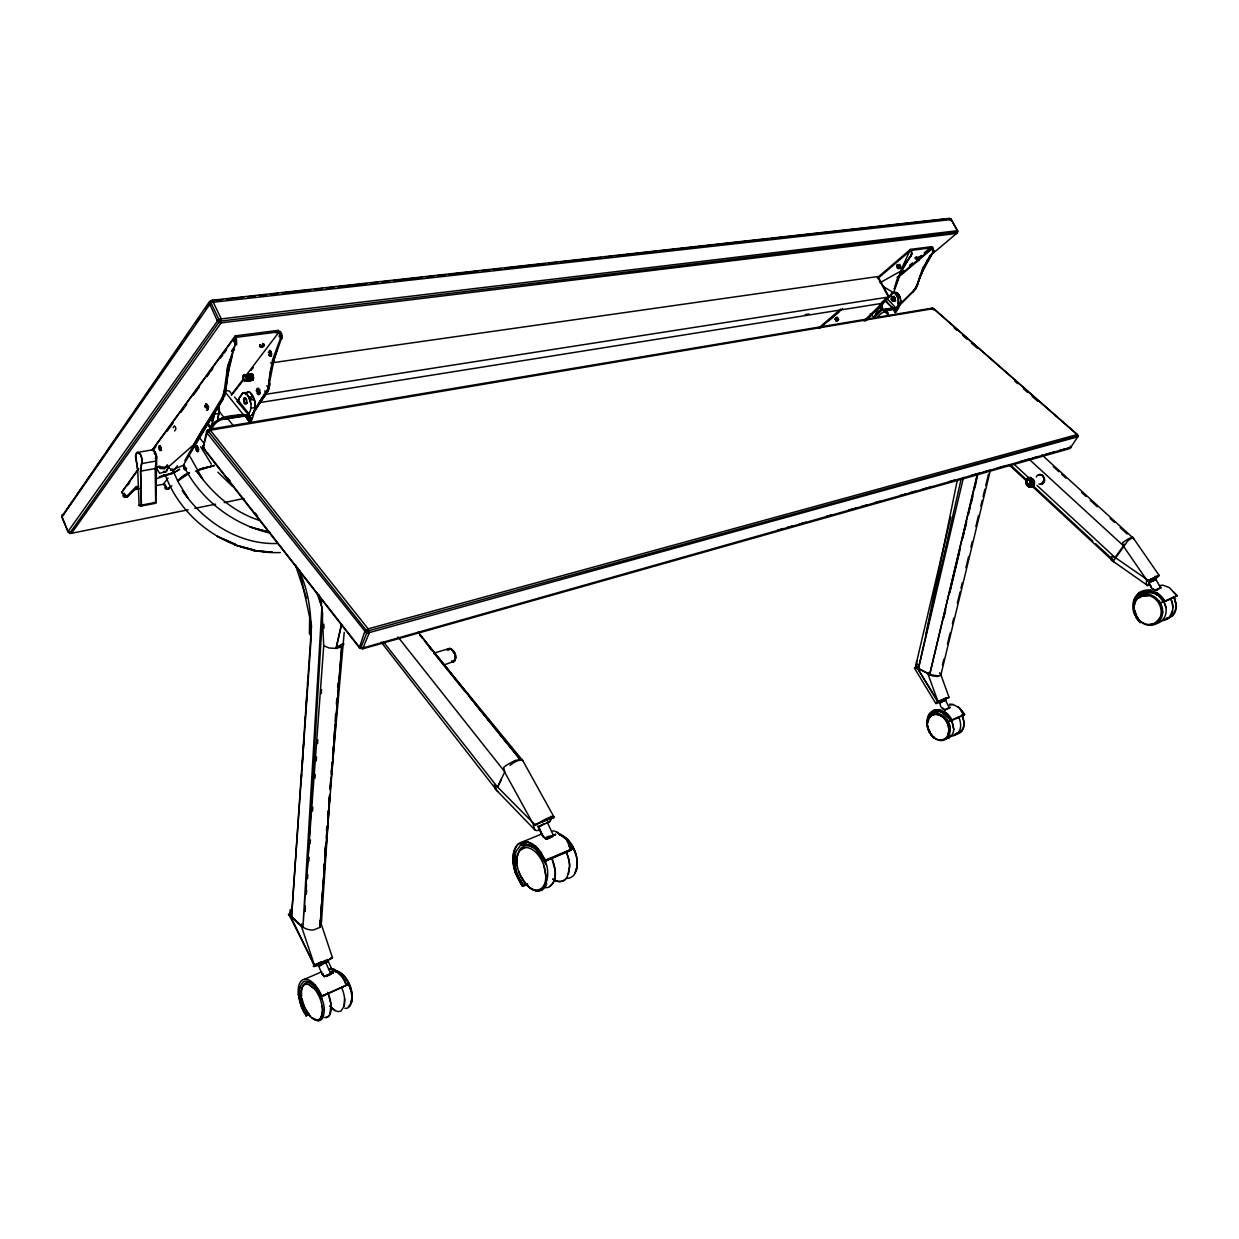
<?xml version="1.0" encoding="UTF-8"?>
<svg xmlns="http://www.w3.org/2000/svg" width="1239" height="1239" viewBox="0 0 1239 1239"><rect width="100%" height="100%" fill="white"/><g stroke="black" fill="none" stroke-linecap="round" stroke-linejoin="round"><path stroke-width="1.5" d="M123.915 493.122L127.09 496.978L136.615 486.524L125.666 497.242L121.592 492.456L138.567 468.574M270.241 351.922L270.226 354.648L269.746 352.465M271.124 355.841L268.77 354.85L269.978 356.213L271.124 355.841L271.14 351.752L268.77 354.85L271.449 355.996L271.14 351.752L269.916 350.389L268.29 352.666M891.461 297.36L891.445 299.946L894.047 300.845L894.883 298.429L894.078 296.864L892.018 296.71L891.197 299.11L892.003 300.69L894.047 300.845M894.62 297.592L895.255 300.674M1166.921 619.02L1172.853 615.504A16.045 13.722 60.5 0 0 1176.353 605.886L1174.014 597.183L1170.561 598.638C1173.906 604.678 1173.999 616.604 1166.921 619.02A16.045 13.722 60.5 0 1 1163.855 619.376M188.173 509.818L70.747 533.436L68.191 532.089L62.058 516.864L211.126 302.471L951.335 219.52L957.561 230.686L957.251 232.901L929.312 256.442M1162.538 613.166C1164.226 600.729 1148.445 587.844 1137.836 597.353M334.484 970.787A19.778 9.649 69.2 0 1 343.157 975.356C349.228 982.79 353.038 992.826 351.427 1002.49A19.778 9.649 69.2 0 1 344.938 1008.298M309.657 618.664L309.394 633.485L311.268 636.614L291.459 918.022L314.071 965.15A10.454 1.533 -27.5 0 0 318.717 965.057A10.454 1.533 -27.5 0 0 330.999 957.995M155.696 503.251L156.764 457.206L155.045 451.817L152.242 449.85L137.064 452.545L135.64 455.286L137.699 469.612L139.109 505.218L140.642 506.193L155.696 503.251L155.185 468.559L156.61 456.06L155.045 451.817L152.242 449.85L235.302 335.862L278.156 330.379L280.85 331.975M1042.061 484.139L1044.539 480.639L1044.198 477.789L1042.262 475.218A5.064 4.244 72.8 0 0 1036.284 477.03M1140.081 596.253L1138.765 597.585A15.224 12.932 61 0 0 1135.156 613.444A15.224 12.932 61 0 0 1148.29 624.549L1154.996 623.232L1159.735 618.276M207.811 424.435L210.847 428.307L214.827 411.348M210.847 428.307L213.681 423.552L218.467 419.649L217.661 419.587L219.349 409.273L218.312 405.122M311.268 636.614C311.252 613.119 308.759 588.448 297.298 567.462M344.225 632.324L330.24 789.878M250.232 416.459L247.924 414.786C253.437 409.18 251.083 397.27 244.904 392.624L242.999 392.778L237.253 401.482L250.232 416.459A12.189 7.589 -35.6 0 1 250.959 421.988C254.707 412.99 258.703 398.912 249.24 391.958L242.163 393.475L239.375 397.657M949.368 708.011L945.342 700.004C937.954 700.376 939.1 708.058 944.923 709.916L950.205 707.423L944.923 709.916L942.647 708.011M250.975 422.019L251.114 418.178L249.147 415.437L243.169 414.476L221.657 418.224L214.719 422.514L210.754 428.756L207.207 424.218M894.651 312.29L893.908 309.378L884.46 310.555L893.226 309.208L894.806 311.299M139.109 505.218L141.37 505.667L140.58 471.192L142.113 459.793L140.394 454.357L137.064 452.545M304.871 911.424L305.212 905.632M305.909 894.078L306.482 884.445M306.823 878.668L322.651 612.794M301.464 778.046L301.712 774.205M301.96 770.348L302.951 754.985M303.323 749.208L304.19 735.765M304.809 726.147L305.429 716.529M306.172 705.006L306.668 697.309M307.52 683.866L307.892 678.089M321.521 905.755L321.768 901.899M322.79 886.505L323.054 882.648M323.952 869.174L324.339 863.397M325.222 849.923L325.485 846.082M326.507 830.672L326.771 826.831M329.853 795.655L321.443 922.544L319.941 927.391L313.668 929.931C303.152 930.907 296.353 921.615 290.065 914.707L290.05 912.214M558.727 834.048A23.293 13.815 68.6 0 1 566.362 838.416C574.462 846.578 579.14 859.014 576.274 870.413A23.293 13.815 68.6 0 1 566.889 878.296M291.537 916.845L311.531 626.036L299.497 570.11M351.427 1002.49L351.83 996.667M316.905 593.016L321.892 607.296L323.735 645.767L302.92 927.237L321.892 607.296L318.547 594.72M305.104 911.393L305.383 907.521M306.389 894.016L306.668 890.144M307.535 878.575L307.814 874.703M308.821 861.198L309.115 857.326M310.106 843.821L310.4 839.965M312.553 811.003L312.832 807.147M314.985 778.231L315.264 774.375M316.27 760.916L316.549 757.06M317.556 743.601L317.834 739.745M321.273 693.577L321.551 689.72M321.195 910.107L326.167 842.737M326.446 838.896L327.437 825.422M327.731 821.565L328.567 810.012M329.001 804.235L329.713 794.617M330.132 788.84L330.844 779.223M331.417 771.525L332.114 761.892M332.687 754.195L333.26 746.498M333.957 736.864L334.391 731.103M335.103 721.47L335.661 713.772M336.373 704.155L336.807 698.378M337.643 686.824L337.937 682.968M327.499 826.15L319.941 927.391L341.685 646.835L343.915 643.908L336.063 648.4L329.187 647.997L323.735 645.767M327.777 822.34L328.645 810.879M328.924 807.054L329.791 795.593L328.985 805.226M323.952 868.415L324.262 864.574M325.299 851.1L325.749 845.323M326.507 835.69L327.096 827.993M327.7 820.295L328.443 810.662M328.893 804.885L329.636 795.268M330.24 787.57L330.983 777.937M331.433 772.16L332.191 762.543M332.641 756.766L333.229 749.068M323.998 868.57L324.308 864.729M325.207 853.222L325.811 845.54M326.415 837.858L327.328 826.351M327.777 820.59L328.536 810.987M332.3 763.1L331.402 774.561L332.331 763.162M333.353 749.719L332.61 759.275L341.685 646.835L336.063 648.4L341.406 624.611M333.957 742.068L334.406 736.338M335.165 726.766L335.459 722.941M335.103 1010.528L329.837 1005.882A19.839 9.618 69.3 0 0 341.128 1010.854L344.21 1006.114L344.612 998.634M259.725 344.969L260.794 345.882L260.314 347.168L259.725 344.969L261.646 345.48M915.079 257.96L917.046 258.75L918.502 257.495L915.636 258.966L915.528 257.356M916.101 258.362L918.114 257.34L916.101 258.362L916.535 256.705M263.628 344.442L262.575 343.513L264.372 345.154L263.628 344.442L261.46 347.338L264.294 345.898L263.241 344.984L260.391 346.424L263.055 346.827L263.706 343.699M933.137 736.895L936.25 738.971A13.381 10.067 64.4 0 0 947.928 734.975C951.01 727.262 946.348 717.737 938.775 714.795A13.381 10.067 64.4 0 0 931.929 715.306C939.208 708.662 951.087 720.85 950.158 729.632A14.248 10.733 64.4 0 1 939.301 740.38A14.248 10.733 64.4 0 1 927.268 725.063A14.248 10.733 64.4 0 1 937.35 713.323M206.743 404.595L206.743 407.073M245.152 375.866L244.021 375.262L243.03 376.408L244.191 380.807C248.791 383.548 248.342 373.326 243.882 374.968L243.371 379.289M346.858 985.005L321.102 997.039A22.085 10.501 69.4 0 0 303.23 981.83C294.371 991.804 302.672 1005.34 306.962 1015.33L306.064 1015.872L301.604 1007.431L298.289 994.236A24.145 11.476 69.4 0 1 305.863 979.182A24.145 11.476 69.4 0 1 321.753 996.017L346.858 985.005L342.305 976.874L333.415 969.053L329.961 969.533M576.274 870.413L577.188 863.273M900.83 266.881L898.631 264.48L897.408 264.79L897.005 267.779L899.375 268.398L899.39 264.372M899.375 268.398L899.777 265.409L897.408 264.79L896.711 266.199L899.375 268.398L898.151 268.708L897.408 264.79M208.725 407.073L206.557 404.208L204.76 406.469L208.322 408.746L206.108 403.666L206.789 408.483L204.76 406.469L206.108 403.666L208.198 406.485L207.563 410.248L206.433 410.202M568.562 874.223L569.599 865.054A23.371 13.784 68.7 0 0 566.084 851.828A23.386 13.784 68.7 0 1 569.661 867.161L567.152 877.212A23.386 13.799 68.7 0 1 555.599 880.728L552.718 879.055M323.658 1015.391A20.056 9.54 69.4 0 1 312.228 1017.962L318.64 1020.704C330.07 1013.672 321.768 995.351 315.202 987.127M140.642 506.193L141.416 505.156L140.58 471.192L142.113 459.793A6.505 3.082 77.7 0 0 137.575 452.374A6.505 3.082 77.7 0 0 136.166 460.598L137.699 469.612M893.551 297.174L894.527 300.256L894 296.942M344.21 1006.114L344.736 1000.369A19.839 9.618 69.3 0 0 341.623 987.483L348.748 984.339L347.54 981.815M884.429 300.349L893.04 308.17L895.534 309.13L895.286 312.677A8.735 3.825 -47.7 0 0 895.534 309.13L894.976 308.48C887.201 307.861 878.033 309.905 874.285 317.587L880.65 303.741L874.269 317.571L870.274 313.916M341.577 624.471L336.063 648.4M874.269 317.571L880.325 311.02L882.896 303.385M895.534 312.383C900.195 307.133 903.943 296.833 896.215 292.543L892.715 293.178M282.182 336.389L281.702 338.897L280.014 333.554L281.485 333.353L282.182 336.389L273.958 359.728L267.732 392.004L270.21 383.842L268.77 384.059L270.133 371.731L277.335 348.763L273.958 359.728M925.858 634.383L957.406 479.71M880.743 307.272L880.108 311.113L877.94 312.878M155.355 458.678L155.758 456.819M173.119 427.765L174.436 425.844L175.473 427.099L175.923 429.05L174.591 430.971M990.224 470.851L940.804 675.224L937.613 676.525L932.007 675.766L918.409 668.549L961.108 479.075M524.345 881.843C544.386 908.45 555.924 869.267 540.793 855.049L545.516 864.125M184.905 466.391L183.93 464.857L183.511 466.638L185.385 468.512M950.731 517.035L915.993 664.615L916.674 667.294L918.409 668.549M963.493 477.371L918.207 669.447L937.722 701.708A7.217 0.805 -30.5 0 0 937.551 703.117A7.217 0.805 -30.5 0 0 946.348 698.053L937.009 702.25L946.085 697.836M195.886 446.009L197.094 451.399L198.596 449.308L195.886 446.009L195.452 447.821L197.342 449.742L195.886 446.009L196.955 445.73L198.596 449.308L198.163 451.12L195.932 449.989L198.488 451.151L197.28 445.761M214.967 412.122L212.798 421.214L209.67 419.603M977.261 474.413L929.622 674.744L977.741 473.561M943.514 618.385L945.295 610.889M949.74 592.18L959.094 552.873M963.555 534.148L966.219 522.92M969.781 507.944L972.46 496.715M976.022 481.754L977.803 474.258M234.512 349.15L233.784 348.422L233.195 350.854L231.569 351.365M943.948 616.867L945.729 609.433M949.74 592.691L959.993 549.853M962.657 538.671L964.004 533.08M964.887 529.347L966.683 521.882M968.464 514.433L970.245 506.968M971.144 503.235L972.925 495.786M974.706 488.321L976.502 480.871M942.461 664.832L943.824 659.225M947.432 644.28L950.127 633.067M952.388 623.728L953.736 618.122M957.344 603.176L960.055 591.979M960.953 588.246L962.316 582.64M965.924 567.694L968.619 556.481M970.88 547.142L972.228 541.536M975.836 526.59L978.547 515.393M980.792 506.054L982.155 500.448M983.054 496.715L984.85 489.235M985.764 485.502L988.459 474.289M1032.118 479.679L1031.313 482.606A2.06 1.719 72.8 0 0 1032.768 483.675M892.761 298.026L893.226 296.229M209.561 303.803L210.227 301.294L212.287 300.256L949.663 218.296L951.335 219.52L950.592 220.387L949.554 219.102L950.561 218.56L957.886 231.708L956.554 233.459L221.131 322.868L218.776 322.45L217.181 320.545L209.561 303.803L210.227 301.294L218.745 319.213L218.776 322.45L69.523 533.498L71.614 533.142L221.131 322.868L221.1 318.562L212.287 300.256L209.36 301.743L61.981 516.26M1152.131 588.463L1155.491 590.213L1161.206 587.518L1155.491 590.213L1152.007 588.912L1148.894 582.624L1156.39 578.876L1153.989 580.394M322.31 974.458L318.609 966.064L328.381 961.433L333.214 972.584L324.215 976.657L322.31 974.458L322.976 973.327M447.233 650.32A7.124 4.151 73.5 0 1 451.569 648.988L455.224 654.75L454.558 661.146L443.903 664.971M239.313 397.765L238.291 401.08M947.928 734.975L948.919 729.57L947.959 724.49A13.381 10.067 64.4 0 0 942.662 716.947L938.775 714.795L934.795 714.361L930.799 716.08L928.15 719.921M160.543 449.168L160.094 450.671L161.38 448.812L160.946 446.892L159.026 445.885L158.654 447.496L161.566 450.407M301.697 923.969L301.185 925.657L314.52 965.305L327.7 959.466M348.376 1006.3A18.57 9.06 69.2 0 0 349.739 1005.309C355.794 993.895 348.794 974.659 335.939 971.484M933.834 310.075L934.221 308.867L932.239 308.108L209.05 429.391L206.588 431.466L203.026 448.038L359.403 647.749L362.686 648.833L1069.334 448.735L1071.023 447.264L1070.171 446.164M1172.59 610.564L1169.601 616.774A16.107 13.737 60.6 0 1 1160.928 620.863M1071.023 447.264L363.739 647.687L359.403 647.749L364.622 631.859L368.138 628.839L1077.419 434.517L1077.76 436.778L1070.202 448.239M204.327 445.235L202.716 446.055L203.165 447.573L360.518 648.57L366.589 633.33L365.923 629.954L207.44 430.072L210.32 430.212L368.138 628.839L369.036 633.315L362.686 648.833M453.474 661.161L455.611 658.172L455.549 655.199L453.04 650.227M235.302 335.862L234.233 337.984L235.131 345.062L227.713 366.248L223.562 395.318L193.439 444.909L168.163 467.165L166.46 471.656L163.44 471.409M911.95 253.84L901.187 271.202L894.233 289.136L896.835 280.045L904.997 263.164L911.223 255.699L911.517 251.672L911.95 253.84L901.187 271.202L893.784 292.296L866.789 319.832M934.16 250.928L933.416 252.756L932.998 248.884L934.16 250.928L923.38 268.073L915.931 288.888L894.326 310.679M542.961 836.604C533.359 813.977 539.383 833.599 545.81 838.818L555.335 834.42L545.81 838.818L542.961 836.604L538.5 826.707L549.264 821.922M897.563 308.666L900.97 300.504M1133.685 538.857A8.255 2.261 -45.5 0 0 1127.629 541.056L1113.334 561.128A8.208 2.246 -45.4 0 0 1113.876 561.871L1030.074 484.325M328.273 961.665L325.718 962.347L330.565 973.529L333.214 972.584M899.932 275.972L933.199 247.831L931.573 246.669L910.448 249.38L900.428 271.31L880.031 282.709M245.647 380.59A2.958 1.533 79.2 0 0 246.174 380.869C250.65 382.743 252.106 375.154 247.521 374.426M250.03 380.048C253.794 382.108 253.128 373.404 249.705 374.116L249.132 374.859A2.958 1.549 79.2 0 1 251.471 375.835A2.958 1.549 79.2 0 1 251.471 379.831L250.541 380.218A2.958 1.549 79.2 0 1 249.999 379.939L248.358 380.745L247.366 379.599A2.958 1.549 79.2 0 0 249.736 378.933A2.958 1.549 79.2 0 0 247.955 374.751M244.517 376.083A2.958 1.533 79.2 0 1 244.826 375.463L245.771 375.076A2.958 1.533 79.2 0 1 247.413 377.384A2.958 1.533 79.2 0 1 247.119 380.481A2.958 1.533 79.2 0 0 247.63 380.652C252.167 382.51 256.055 375.835 250.433 374.008L249.86 374.751L250.851 374.333A2.958 1.549 79.2 0 1 252.663 378.065A2.958 1.549 79.2 0 1 250.727 379.831M243.371 375.68L242.906 377.461A2.958 1.533 79.2 0 0 243.603 380.11C247.18 383.285 251.068 378.576 247.614 374.983L251.579 374.224A2.958 1.549 79.2 0 1 253.236 376.517A2.958 1.549 79.2 0 1 252.926 379.63L250.603 380.698L248.822 379.382A2.958 1.549 79.2 0 0 251.192 378.716A2.958 1.549 79.2 0 0 249.411 374.534L248.466 374.937L249.411 374.55M245.152 381.07L247.846 380.373A2.958 1.533 79.2 0 0 248.141 377.276A2.958 1.533 79.2 0 0 246.499 374.968L245.554 375.355A3.392 1.766 79.2 0 0 243.572 375.262A3.392 1.766 79.2 0 0 243.123 378.344L244.718 381.287L246.391 380.59A2.958 1.533 79.2 0 0 246.685 377.492A2.958 1.533 79.2 0 0 245.043 375.185L244.098 375.572A2.958 1.533 79.2 0 0 243.789 376.191M245.446 381.178L247.119 380.481L245.446 380.977A2.958 1.533 79.2 0 1 244.424 380.141M246.902 380.962L248.574 380.265A2.958 1.533 79.2 0 0 248.869 377.167A2.958 1.533 79.2 0 0 247.227 374.859L246.282 375.247A2.958 1.533 79.2 0 0 245.972 375.866M928.553 672.467L927.918 673.799L937.969 701.553L949.089 697.433L940.633 674.062M549.466 821.968L551.448 819.18L550.844 816.315L553.244 818.313A12.018 2.184 -29.6 0 0 548.939 817.616A12.018 2.184 -29.6 0 0 535.573 825.36L497.567 787.028L501.036 780.183M210.754 428.756C216.748 414.476 236.541 414.631 249.147 415.437L251.114 418.178M246.189 381.008L246.669 378.174L245.167 375.076M248.094 379.49C250.433 382.805 250.154 373.326 246.793 374.534M249.085 380.636L250.557 380.358L251.083 378.019L249.535 374.441M928.677 720.432L926.865 723.824L927.748 728.517L932.982 737.437L934.005 736.88M930.489 717.04L934.098 710.241L940.54 710.009L945.543 712.379A17.145 12.917 64.4 0 1 951.955 719.874L964.608 714.314L959.466 707.841L953.24 704.573A17.005 12.901 64.2 0 0 949.384 704.248M893.722 297.84L894.527 300.256L892.003 300.69L894.109 300.256L893.381 297.871L894.217 296.353M1032.552 485.936L1033.357 481.166L1031.514 478.75L1029.067 478.13L1026.171 481.243L1026.759 484.588A4.46 3.717 72.8 0 0 1032.552 485.936L1028.076 486.137L1026.295 483.442A4.46 3.717 72.8 0 1 1029.95 478.13A4.46 3.717 72.8 0 1 1033.45 484.418M959.482 732.899L957.019 734.108A14.125 10.717 64.2 0 1 954.588 734.262M251.889 415.189L266.277 392.221L252.214 414.6M321.102 997.039L321.753 996.017L314.691 984.587M253.53 411.302L268.011 388.488L272.503 359.93L280.231 339.099L279.209 331.789L235.596 337.411L233.319 340.539M251.92 415.375L269.467 388.256L266.741 385.825M66.86 509.337L72.358 501.377M76.772 495.011L83.369 485.471M86.684 480.701L92.182 472.74M96.58 466.375L103.193 456.819M106.492 452.049L114.205 440.914M116.404 437.723L119.718 432.953M126.316 423.397L130.73 417.032M136.228 409.071L141.742 401.126M146.14 394.761L150.538 388.396M156.052 380.435L161.566 372.474M165.964 366.109L172.577 356.553M175.876 351.783L181.374 343.822M185.788 337.457L189.087 332.687M195.7 323.147L200.099 316.781M205.612 308.821L211.11 300.86L222.633 299.575M956.818 231.554L957.561 230.686L218.745 319.213L68.191 531.345L69.539 532.94L71.614 533.142L69.818 532.011M1033.125 478.997A5.095 4.244 72.8 0 1 1034.1 485.161C1032.025 489.544 1025.815 486.555 1025.954 482.389A5.095 4.244 72.8 0 1 1030.879 477.526L1034.426 481.584M552.764 830.873A28.11 16.618 68.6 0 1 556.296 831.756L563.11 836.093A28.11 16.618 68.6 0 1 572.279 848.901L545.64 860.052L544.68 861.384L534.629 847.708L528.139 844.286L520.597 845.168L515.579 852.06A26.081 15.116 68.8 0 0 515.734 869.391L519.575 879.21L523.787 885.544L527.133 884.15M121.592 492.456L138.66 469.054M152.211 450.469L234.233 337.984M127.4 485.626L129.692 482.482M153.543 449.819L155.882 446.613M167.188 431.141L172.964 423.211M180.817 412.448L186.624 404.487M193.315 395.334L199.154 387.327M206.959 376.641L209.236 373.528M210.537 371.731L212.829 368.618M220.588 357.963L222.865 354.85M224.213 353.007L226.489 349.894M211.931 425.937L215.927 421.399M1147.701 585.551L1111.368 560.121L1111.631 556.497L1115.054 557.411L1124.609 544.339M1148.692 582.888L1151.325 587.007L1148.692 582.888L1150.427 582.206M245.492 394.606L247.335 392.113L250.278 392.484L254.94 401.498L255.172 407.569L250.836 408.266M244.61 374.859L244.052 375.603L246.499 374.968M276.096 333.09L278.156 330.379M244.78 375.494L246.638 374.859L247.583 376.114L247.366 380.652M1153.432 580.921L1155.429 578.303L1154.996 576.352L1157.211 577.482M155.99 485.626L163.347 484.232L168.024 478.084M172.701 471.92L177.394 465.756M231.228 394.931L242.921 379.537M245.26 376.455L279.209 331.789M1034.085 485.161L1032.056 487.159L1028.912 486.989M231.801 394.885L243.758 379.707M246.143 376.656L248.543 373.62M250.928 370.585L253.329 367.549M259.756 401.235L265.564 393.863M889.122 296.957L266.354 394.219L259.756 402.598L881.347 303.462L889.122 296.957L878.002 276.514L270.474 363.012M895.472 297.639L893.722 299.761L893.381 297.871M278.992 336.28L281.485 333.353M958.599 717.071A14.156 10.717 64.3 0 1 958.274 732.714L953.658 735.641L949.322 735.579M928.026 721.547A15.689 11.817 64.4 0 1 937.505 711.047A15.689 11.817 64.4 0 1 951.149 720.742L951.955 719.859M940.54 710.009A17.145 12.917 64.4 0 0 926.818 722.291L926.865 723.824L928.971 714.438L934.098 710.241L940.649 711.403L951.149 720.742L963.803 715.182L964.608 714.314L958.227 706.896M1159.859 588.432L1160.54 587.704L1155.708 579.062L1152.502 580.564M865.054 320.808L890.856 295.238L865.581 320.793M1134.366 604.508A17.842 15.162 60.9 0 1 1146.695 591.684A17.842 15.162 60.9 0 1 1163.591 601.968L1177.05 595.696L1169.26 587.549L1163.049 585.211L1159.812 585.505M1173.163 591.623L1177.05 595.696L1163.591 601.968L1159.1 596.176L1153.555 592.722L1144.526 592.041L1140.143 594.101L1133.67 600.605L1134.196 604.105M245.43 380.931L246.05 379.738A2.958 1.533 79.2 0 0 245.647 376.702A2.958 1.533 79.2 0 0 244.021 375.262M233.799 341.825L236.417 339.207L236.664 344.86L234.883 339.409L236.417 339.207L229.23 366.032L225.064 395.086L183.217 465.368L170.843 470.464M893.675 310.339L915.203 289.012L927.221 260.128L932.688 252.864L932.332 247.661L910.835 250.433L911.517 251.672M138.056 486.261L127.09 496.978L132.542 491.078L138.753 486.741M864.079 320.901L893.025 292.419L883.314 286.534M959.404 733.132L961.634 731.32A14.125 10.717 64.2 0 0 964.174 723.158L962.114 715.538M931.217 309.053L932.239 308.108L933.261 308.496L932.487 309.208M555.087 835.04L555.738 834.451L545.81 838.818M961.634 731.32L957.019 734.108M539.337 826.785L538.423 826.878L543.983 823.548M548.707 822.309L549.682 821.472L547.204 822.123L553.275 835.132M818.855 327.855L840.739 309.1M877.212 277.861L910.448 249.38M820.032 327.994L842.597 308.681M877.878 278.481L910.231 250.789M828.519 320.886L838.803 312.089M170.44 486.834L167.59 489.25L164.833 487.655L166.212 489.436L168.953 489.002L167.575 489.188L163.347 484.232M177.549 480.778L184.673 474.723L188.313 473.577M1025.954 482.389L1026.759 484.588M900.707 272.828L903.649 270.334M909.534 265.363L912.477 262.869M916.875 259.121L921.289 255.389M924.232 252.895L931.573 246.669M897.036 277.551L932.332 247.661M881.487 302.471L886.954 297.871M958.274 732.714L955.718 734.866L951.49 735.858M245.988 375.014L245.554 375.355A2.958 1.533 79.2 0 0 245.245 375.975M249.922 374.72L251.765 377.43L250.99 380.11M251.068 374.271L251.579 374.224M247.413 380.729L248.373 380.683M248.574 380.265L247.63 380.652M253.453 379.924L251.982 380.001A2.958 1.549 79.2 0 1 251.455 379.738M171.849 485.781L167.575 489.188L164.864 484.31M177.533 481.259L189.567 472.895M1172.853 615.504L1169.926 617.208M930.164 715.77L931.821 714.98M916.411 262.033L919.307 259.818M1070.511 447.852L1067.925 448.131M232.529 349.367L233.784 348.422M916.519 665.916L915.311 667.651L918.207 669.447L937.969 701.553M940.602 702.358L939.518 703.117L946.162 699.71L942.414 701.398M931.929 715.306L930.799 716.08A13.381 10.067 64.4 0 0 934.129 737.701M1031.266 480.391L1032.428 479.617M1150.303 581.757L1148.63 582.872L1153.215 580.812M189.18 472.57L180.228 478.378L189.102 473.112M247.924 414.786L249.147 414.043L238.477 400.755L239.53 402.071M527.318 884.042L522.502 886.334L515.734 873.975A28.497 16.51 68.8 0 1 516.601 845.741A28.497 16.51 68.8 0 1 536.441 847.027L545.64 860.052M63.545 514.108L61.95 515.037L62.058 517.639L68.191 532.089M338.448 646.2L342.599 643.815L340.632 646.402L337.333 647.331M1153.695 580.502L1155.708 579.062M1135.249 611.09L1136.318 618.075L1140.05 622.567L1141.367 621.839M322.821 963.663L318.609 966.064M520.566 849.939L524.716 847.724M1156.746 590.089L1157.768 589.563L1156.947 589.501M203.026 448.038L204.249 447.418M1138.765 597.585L1142.916 595.525L1148.878 595.541A15.224 12.932 61 0 1 1161.113 610.409A15.224 12.932 61 0 1 1151.589 624.425M208.214 430.661L206.588 431.466L207.037 432.984L366.589 633.33L1077.76 436.778L1077.419 434.517L933.525 308.604L210.32 430.212L207.037 432.984L203.165 447.573L203.366 449.168L205.194 449.401M1155.491 590.213L1160.54 587.704M944.923 709.916L949.384 707.717M1163.591 601.968L1177.05 595.696M330.565 973.529L324.215 976.657L322.465 973.885M948.888 737.933L944.645 738.924L948.888 737.933A14.218 10.717 64.4 0 0 953.782 729.399L951.738 720.076L948.067 721.687M321.18 961.882L314.303 964.995L288.718 914.01A10.361 1.812 -27 0 0 290.05 914.955M572.279 848.901L544.68 861.384A26.081 15.116 68.8 0 0 534.629 847.708L525.104 843.898L520.597 845.168M306.064 1015.872L309.378 1014.4M321.025 996.497L328.087 993.399L331.107 1004.628L329.822 1014.524A19.979 9.571 69.3 0 1 325.811 1017.529M304.748 979.197L321.799 971.732M1027.379 485.781L1032.041 483.783M546.957 839.159L552.749 836.418L545.81 839.361M325.965 975.914L332.95 972.909L330.627 971.686M328.087 975.263L331.2 973.931L330.333 973.777M527.783 884.073L522.502 886.334C514.82 874.254 507.99 856.645 518.227 844.007L527.86 842.009L536.441 847.027L541.366 852.633L544.68 861.384L571.303 850.233L566.44 839.562L556.296 831.756M544.215 860.981L551.727 857.837C555.552 866.495 558.247 879.814 549.713 886.566L552.857 883.392A23.541 13.737 68.7 0 0 555.258 871.172L551.727 857.837M567.601 851.193L573.642 848.653L576.011 855.127M1158.976 601.008L1160.231 602.959L1163.839 601.457L1165.976 607.59C1164.629 601.411 1160.742 595.665 1154.655 593.388A16.184 13.768 60.9 0 0 1142.621 594.875M246.282 375.247L247.227 374.859M522.889 841.746L542.496 833.646M246.902 380.76L247.846 380.373M250.541 380.218L251.471 379.831M251.982 380.001L252.926 379.63M546.151 839.097L551.107 837.084M1140.221 596.609L1148.878 595.541M156.238 478.843L174.529 472.276L179.717 469.271L172.453 473.592L159.212 476.69M915.466 258.115L918.037 258.099M948.362 218.761L950.747 219.318M321.335 965.212L318.671 966.126L319.786 965.831M166.026 475.11L163.44 474.986M214.347 465.446L199.014 469.581M195.623 471.269L213.867 465.539M242.163 393.475L244.904 392.624A8.394 4.352 78.8 0 1 248.76 397.177L250.959 404.224M250.402 374.271L251.656 373.884L253.019 375.417L253.561 377.88L253.019 379.986L251.749 380.373M214.285 465.554L198.132 469.751M546.445 837.223L549.605 836.263M433.743 653.154L449.401 648.462M1027.425 484.139A3.5 2.927 72.8 0 0 1030.987 485.827L1032.815 483.489A3.5 2.927 72.8 0 0 1028.773 479.183L1026.961 481.522L1028.076 486.137L1027.828 484.743L1030.987 485.827L1032.815 483.489L1032.35 480.871L1028.773 479.183L1026.961 481.522L1027.425 484.139L1030.306 483.272L1032.676 484.403M1026.666 484.774L1033.357 482.776M777.798 530.091L783.373 528.511M787.09 527.458L792.666 525.878M800.115 523.787L805.691 522.208M826.15 516.431L831.725 514.851M848.467 510.127L857.76 507.494M861.492 506.441L867.068 504.877M874.502 502.771L880.077 501.191M900.536 495.414L906.127 493.834M909.844 492.781L915.42 491.217M922.854 489.111L932.162 486.478M948.904 481.754L954.479 480.174M971.221 475.451L980.514 472.833M984.231 471.78L989.806 470.201M997.256 468.094L1006.548 465.477M1019.573 461.791L1028.866 459.173M1032.583 458.12L1038.174 456.541M1045.608 454.434L1054.9 451.817M1058.633 450.764L1064.208 449.184M946.581 697.913L949.089 697.433M538.423 826.878L540.916 826.212M161.566 476.132L174.529 472.276L168.163 467.165M183.992 468.76L186.593 468.141L185.138 470.17L183.992 468.76L183.93 464.857M945.342 700.004L939.596 702.993M1156.808 592.66L1164.645 600.9A19.514 16.587 60.9 0 0 1156.808 592.66L1150.566 590.275L1139.369 592.629L1133.67 600.605L1134.49 604.043M194.755 508.377L215.586 504.18M224.166 502.585L244.006 498.465M141.416 505.156L155.913 502.322M139.403 505.481L143.043 504.784M202.127 468.234L213.433 466.065M133.905 489.777L139.418 488.739M140.58 471.192L155.185 468.559M141.695 463.587L156.346 461.001M221.982 419.463L245.942 415.948L249.287 418.302L249.426 421.043M949.709 705.177L953.24 704.573M893.04 308.17L883.438 309.735L881.192 304.887M214.765 414.074L219.241 413.361M880.124 306.714L882.369 306.343M900.428 303.431L898.229 303.787C895.828 321.304 872.039 280.541 895.89 308.093L895.41 312.213L895.642 309.456M249.937 400.135L254.289 399.454M893.118 292.714A5.963 4.693 83.8 0 1 894.914 293.287L898.105 297.933L900.288 297.592L898.027 293.643A5.963 4.693 83.8 0 0 894.372 292.419M805.195 314.582L809.005 313.978M248.76 397.177L253.097 396.495M897.144 295.842L899.328 295.502M231.786 350.265L234.45 349.909L233.319 348.98M226.474 299.157L243.758 297.221M247.583 296.802L255.265 295.935M259.106 295.517L266.788 294.665M270.629 294.232L278.31 293.38M282.151 292.946L310.943 289.74M314.783 289.322L322.465 288.455M326.306 288.037L333.988 287.185M337.829 286.751L366.62 283.545M370.461 283.112L378.143 282.26M381.984 281.826L389.666 280.974M393.506 280.556L422.298 277.35M426.139 276.917L433.82 276.065M437.661 275.631L445.343 274.779M449.184 274.346L477.975 271.14M481.816 270.722L489.498 269.854M493.339 269.436L501.021 268.584M504.862 268.151L545.175 263.659M549.016 263.226L556.698 262.374M560.539 261.956L600.853 257.464M604.694 257.031L612.376 256.179M616.217 255.745L656.531 251.254M660.372 250.836L712.208 245.059M716.049 244.625L767.886 238.864M771.727 238.43L946.441 218.978M364.622 631.859L1078.147 435.911L1077.264 437.367L1076.784 434.347L933.525 308.604M277.304 543.503C238.988 544.881 203.258 521.511 182.272 490.489L188.173 498.326L178.602 482.792L172.128 468.992M547.53 836.619L551.014 836.48M280.355 552.548C231.182 554.592 182.892 521.867 165.639 475.915M156.718 466.964L166.258 467.134M891.337 293.024L894.914 293.287L896.587 294.882L898.6 299.389L898.229 303.787L898.105 297.933M226.381 390.517L229.664 391.152L230.826 393.166M892.018 296.71L894.078 296.864M937.954 675.998L930.148 674.527M217.181 320.545L221.704 320.963L957.375 232.127L956.988 230.5M895.782 300.736L894.186 300.334L894.899 300.736M900.521 265.301L898.151 264.681L900.134 268.29M930.706 674.759L917.48 667.96A7.233 3.159 13.6 0 1 915.729 665.204M268.646 532.77C233.118 524.19 201.415 500.262 184.642 467.614M258.734 520.163C233.273 511.8 212.132 493.385 197.001 471.579L201.988 478.239M450.485 649.097L454.496 652.194A6.226 3.624 73.5 0 1 455.611 658.172M330.457 971.98L332.95 972.909M319.399 1019.79C320.003 1021.091 324.107 1009.862 322.032 1005.789M1154.655 593.388L1157.257 594.627M237.253 401.482L240.366 404.626M540.87 889.432L542.233 889.803L540.545 888.952M497.567 787.028L494.005 785.17L496.297 789.429M155.123 503.359L153.59 502.384M309.208 984.773L314.133 988.598A18.817 8.936 69.4 0 1 322.171 1014.06A18.817 8.936 69.4 0 1 309.1 1015.221A18.817 8.936 69.4 0 1 301.511 989.713L302.285 987.406A18.817 8.936 69.4 0 1 309.208 984.773L314.133 988.598M1115.054 557.411L1148.878 580.812A8.379 1.007 -32.6 0 1 1157.737 575.624A8.379 1.007 -32.6 0 1 1157.211 577.498M359.356 646.247L361.308 647.703M527.334 885.513L530.617 888.317A23.649 13.722 68.8 0 0 546.755 883.717M934.237 738.041L929.622 732.714L927.252 724.892M247.614 374.983L245.508 375.386L246.313 376.749M954.076 327.839L956.957 330.364M962.734 335.444L967.07 339.254M971.407 343.064L977.199 348.128M1014.772 381.132L1017.653 383.656M1023.429 388.736L1027.766 392.546M1032.102 396.356L1037.895 401.421M1042.262 475.218L1044.57 479.416M883.841 310.85L889.54 316.038M1041.999 454.961L1133.174 538.067M1053.243 466.561L1058.927 471.749M1061.777 474.336L1066.051 478.239M1081.693 492.502L1085.968 496.39M1090.243 500.293L1097.351 506.782M1110.159 518.46L1114.434 522.347M1120.118 527.535L1127.242 534.024M1029.377 459.499L1123.386 545.702M301.898 926.214L290.654 915.853A10.191 6.133 0.5 0 1 290.685 911.021M1014.261 464.424L1028.494 477.557M1036.966 485.394L1115.007 557.473M1010.854 465.26L1026.419 479.648M1030.662 483.566L1092.891 541.133M1095.71 543.751L1112.684 559.455M1008.763 464.594L1025.815 480.376M217.863 472.152L232.622 486.493M536.657 850.295L539.77 853.81M495.12 788.825L534.783 829.836A12.049 5.637 -44.9 0 0 538.655 830.347M1160.231 602.959L1162.585 612.02A16.215 13.768 61 0 1 1154.5 624.58A16.215 13.768 61 0 1 1139.477 620.693L1135.435 614.916L1133.84 608.132M309.765 1015.407L310.586 1016.336M259.942 392.902L257.836 390.486L258.378 392.933L256.396 390.703L256.938 388.597L258.208 388.225L259.555 389.789L259.555 394.343L258.285 394.714L256.938 393.15M419.835 635.142L422.282 638.131M424.729 641.121L522.858 760.731A11.91 4.801 -38.9 0 0 510.05 765.377M429.283 647.424L431.714 650.429M434.146 653.433L465.818 692.508M469.473 697.015L471.904 700.02M474.336 703.024L520.628 760.127L418.163 632.169M836.093 320.22L835.659 317.711L837.471 317.339L837.982 319.724L836.325 321.211L835.071 318.95L836.712 317.463L838.741 319.6L837.084 321.087L836.402 317.587M234.574 396.991L237.609 400.77M243.556 408.607L246.762 412.602M244.563 415.39L250.588 422.917M154.101 453.18L155.262 454.62M246.902 418.627L250.526 423.165M419.789 634.554L491.124 723.653M493.54 726.673L495.972 729.694M499.596 734.216L502.012 737.236M504.428 740.256L506.844 743.276M225.343 392.205L243.169 414.476M1139.477 620.693L1136.55 617.007A16.215 13.768 61 0 1 1135.125 601.225A16.215 13.768 61 0 1 1146.973 594.008M218.172 410.109L224.104 417.605M397.967 636.954L504.784 771.82L497.52 787.09L383.501 641.941M534.783 829.836L532.878 823.455L504.66 772.067L503.7 767.344L506.952 764.897L515.13 760.436L522.115 759.383L553.957 816.935M227.821 478.161L230.206 481.197M255.219 512.992L257.588 516.013M207.486 422.654L212.194 428.663A10.609 6.644 -35.1 0 1 223.701 419.061L242.767 415.932L248.497 417.218L249.705 419.587M381.225 642.189L497.629 791.458M227.372 418.085L233.226 425.643M198.813 436.701L203.645 442.942M335.738 972.15L333.415 969.053L333.694 970.927M929.839 731.304L927.748 728.517L932.982 737.437M526.281 884.398L520.891 876.143A23.649 13.722 68.8 0 1 518.955 871.342M1140.05 622.567L1134.459 614.482A19.499 16.572 60.9 0 1 1150.566 590.275M1132.849 537.37L1159.115 575.392M252.71 374.24L253.406 375.262M945.543 712.379L951.149 720.742M307.489 1012.155L308.976 1014.416L306.048 1009.785M523.787 885.544L514.804 871.203L515.734 869.391L515.579 852.06M200.625 446.752L211.389 464.16M202.979 479.555L189.133 455.038M914.583 668.286L935.801 703.458M568.933 846.067L571.303 850.233M318.361 991.37L322.063 999.192M1173.488 596.548L1175.006 599.258M520.891 876.143L523.369 880.557M877.862 277.521L888.317 296.725M961.681 714.949L962.966 717.381M572.108 845.71L573.642 848.653M947.03 719.936L949.585 725.605L950.143 730.607M304.794 1007.199L306.745 1011.024M939.534 672.792L940.215 674.171M575.113 851.425L572.449 845.788A21.853 12.963 68.6 0 0 559.579 834.885M270.241 350.56L271.806 353.951M264.805 390.827L266.354 394.219M196.118 447.093L197.93 451.182M195.53 446.799L197.806 451.894M453.629 651.064L455.224 654.75M206.557 404.208L208.431 408.56M303.245 1003.094L304.283 1005.836M289.709 916.024L291.459 918.022L290.948 911.858A10.206 6.118 0.5 0 1 290.127 909.472M302.874 1003.698L303.447 1005.325M348.748 984.339L350.683 989.868M318.64 594.534L321.753 603.439M951.738 720.076L953.782 729.399M320.096 920.654L332.517 957.824M295.471 565.092L306.467 598.143M345.696 984.231L344.69 980.638L339.796 973.761A23.866 11.6 69.3 0 0 329.992 968.48M1174.665 599.242L1175.811 603.439M302.13 998.928L302.874 1001.716M543.906 865.689L545.795 876.205M298.289 994.236L299.977 1002.816L303.725 1011.969L306.962 1015.33A22.085 10.501 69.4 0 1 299.869 987.096M1030.306 483.272L1030.616 479.013A3.5 2.912 72.8 0 0 1032.768 485.084M217.661 419.587L219.458 411.394L218.978 407.197M301.464 993.616L301.681 996.218M1044.214 478.362L1043.269 482.714L1041.054 483.675L1043.269 482.714A4.429 3.717 72.8 0 0 1039.103 475.141M323.828 624.317L324.014 628.158M337.38 971.515A18.57 9.06 69.2 0 1 349.057 983.797A18.57 9.06 69.2 0 1 351.349 1002.614M301.464 993.601A20.056 9.54 69.4 0 1 316.022 988.072M324.757 1017.544A19.979 9.571 69.3 0 0 331.107 1004.628L330.116 999.3A19.979 9.571 69.3 0 0 327.607 992.331M575.639 852.943A21.853 12.963 68.6 0 1 574.695 872.752M517.205 863.149A23.649 13.722 68.8 0 1 537.741 851.332M567.152 877.212A23.386 13.784 68.7 0 1 552.733 879.241M549.713 886.566A23.541 13.737 68.7 0 1 545.594 887.713M331.247 957.84A10.408 0.774 -20.6 0 1 327.545 960.349A10.408 0.774 -20.6 0 1 314.257 965.011M248.683 374.643A2.958 1.549 79.2 0 1 250.464 378.824A2.958 1.549 79.2 0 1 248.063 379.599M246.7 375.758A2.958 1.549 79.2 0 1 247.01 375.138M962.053 715.631A13.257 10.051 64.2 0 1 956.678 733.147M933.927 714.113A14.218 10.717 64.4 0 1 944.273 712.673M455.565 657.568A7.124 4.151 73.5 0 1 451.724 662.215M454.868 660.155A6.226 3.624 73.5 0 1 451.554 660.821M448.735 650.165A6.226 3.624 73.5 0 1 451.058 649.128M452.545 651.079A4.894 2.85 73.5 0 1 453.629 652.333M454.868 656.84A4.894 2.85 73.5 0 1 454.589 658.343M961.139 711.124A15.565 11.817 64.2 0 1 963.818 715.182M1137.789 617.781A17.842 15.162 60.9 0 1 1134.831 611.183M917.232 661.053A7.233 3.159 13.6 0 0 918.223 664.894L918.207 669.447L915.575 666.845A7.171 0.96 -30.6 0 0 915.528 668.131M877.893 316.766A8.766 3.856 -47.5 0 1 885.312 311.485A8.766 3.856 -47.5 0 1 887.976 315M876.484 315.326A7.558 3.33 -47.6 0 1 879.783 312.213M1168.176 617.564A15.054 12.87 60.5 0 1 1166.379 618.044M1174.092 597.988A15.054 12.87 60.5 0 1 1175.95 605.67M1175.873 607.141A15.054 12.87 60.5 0 1 1175.052 610.657M1174.495 611.927A15.054 12.87 60.5 0 1 1172.621 614.637M1155.6 623.651A16.184 13.768 60.9 0 0 1162.894 619.67L1164.49 617.332A16.184 13.768 60.9 0 0 1165.976 607.59M1139.787 597.879A16.184 13.768 60.9 0 1 1141.553 595.773M1158.465 595.401A16.184 13.768 60.9 0 1 1163.839 601.442M1170.561 598.623A16.107 13.737 60.6 0 1 1172.899 607.73M1132.461 538.191A8.317 1.208 -33 0 0 1126.747 539.894L1122.611 542.636L1123.246 545.903L1146.509 579.713L1146.447 584.638A8.27 2.664 -52.6 0 0 1149.265 584.932M1113.149 560.291A8.162 2.788 -52.8 0 1 1111.368 560.121M1044.539 480.639A5.064 4.244 72.8 0 1 1038.932 483.969M1043.393 480.856A3.485 2.912 72.8 0 1 1042.758 481.909M259.555 389.789L259.555 394.343L256.396 390.703L259.555 389.789M243.556 398.865L244.501 403.511L246.468 403.883L246.592 399.423L245.26 397.75L244.006 397.998L244.501 403.511L247.382 403.047L244.501 403.511L246.902 403.016L245.972 398.354L243.556 398.865M159.877 466.313L159.8 468.342L164.741 468.76L167.172 464.78L168.721 466.933L165.732 471.796L159.63 473.329L155.99 467.088L159.877 466.313M227.713 366.248L225.777 390.595L221.889 399.113L224.259 390.812L225.777 390.595L227 378.034L232.467 354.881L227.713 366.248M159.939 445.637L159.088 449.416L161.024 450.423L159.939 445.637M919.756 276.684L917.139 285.651L913.019 291.8L917.139 285.651L922.652 268.182L932.688 252.864L919.756 276.684M837.719 318.315L836.325 321.211L835.071 318.95L837.719 318.315M202.53 429.313L184.828 460.722L223.407 398.881L202.53 429.313M125.728 497.149L124.318 497.428L122.94 495.585L125.728 497.149M331.2 973.931L327.483 975.759L331.2 973.931M1155.972 577.343L1147.5 580.719L1155.972 577.343M551.99 817.895L534.04 825.035L551.99 817.895M272.286 552.284L252.973 550.441L272.286 552.284M253.825 549.992L234.76 544.897L253.825 549.992M269.529 532.274L250.232 527.024L269.529 532.274M235.487 544.401L217.274 536.317L235.487 544.401M251.006 398.943L250.386 397.765L251.006 398.943M517.004 858.983A22.209 12.87 68.8 0 0 537.122 890.02A22.209 12.87 68.8 0 0 539.941 857.45A22.209 12.87 68.8 0 0 517.004 858.983"/></g></svg>
